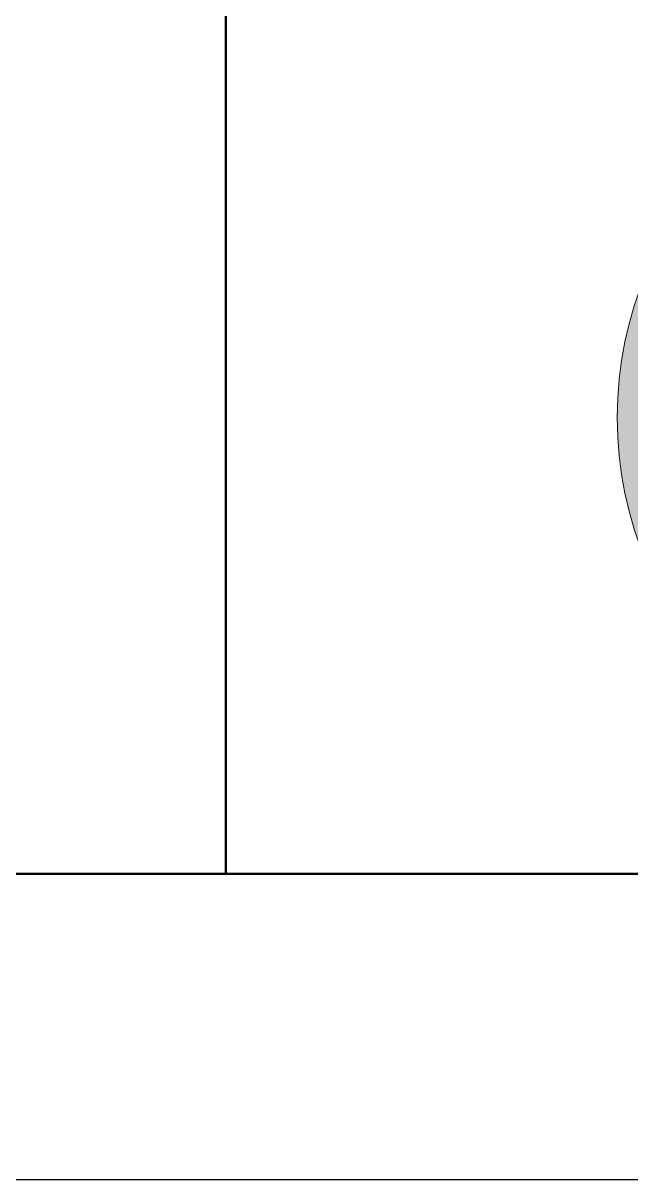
# Model space of a CAD drawing. Header units: millimetres. Extents: x -1315 to 7958, y -96 to 618.
# Drawn here: x -898.12 to -888.2, y 0 to 18.9 of the extents above; entities that cross this region are included whole.
import ezdxf

# ---------------------------------------------------------------- set-up
doc = ezdxf.new("R2010")
doc.units = ezdxf.units.MM

# ---------------------------------------------------------------- blocks, each defined once
blk = doc.blocks.new('Формат_А4')
blk.add_lwpolyline([(0, 297), (0, 0), (-210, 0), (-210, 297)], close=True)
at = {"lineweight": 50}
blk.add_lwpolyline([(-190, 292), (-5, 292), (-5, 5), (-190, 5)], close=True, dxfattribs=at)
blk = doc.blocks.new('*U15')
at = {"lineweight": 0, "true_color": 0x00cb62}
h = blk.add_hatch(color=112, dxfattribs=at)
h.dxf.hatch_style = 1
edge = h.paths.add_edge_path()
edge.add_spline(control_points=[(-12.47, 6.094), (-15.856, 6.094), (-18.61, 3.339), (-18.61, -0.046)], knot_values=[1, 1, 1, 1, 2, 2, 2, 2], degree=3, periodic=0)
edge.add_spline(control_points=[(-18.61, -0.046), (-18.61, -3.431), (-15.856, -6.186), (-12.47, -6.186)], knot_values=[0, 0, 0, 0, 1, 1, 1, 1], degree=3, periodic=0)
edge.add_spline(control_points=[(-12.47, -6.186), (-9.085, -6.186), (-6.331, -3.431), (-6.331, -0.046)], knot_values=[3, 3, 3, 3, 4, 4, 4, 4], degree=3, periodic=0)
edge.add_spline(control_points=[(-6.331, -0.046), (-6.331, 3.339), (-9.085, 6.094), (-12.47, 6.094)], knot_values=[2, 2, 2, 2, 3, 3, 3, 3], degree=3, periodic=0)
edge = h.paths.add_edge_path(flags=16)
edge.add_spline(control_points=[(-18.226, -0.046), (-18.226, 3.212), (-15.729, 5.951), (-12.47, 5.951)], knot_values=[0, 0, 0, 0, 1, 1, 1, 1], degree=3, periodic=0)
edge.add_spline(control_points=[(-12.47, 5.951), (-9.212, 5.951), (-6.715, 3.212), (-6.715, -0.046)], knot_values=[3, 3, 3, 3, 4, 4, 4, 4], degree=3, periodic=0)
edge.add_spline(control_points=[(-6.715, -0.046), (-6.715, -3.304), (-9.212, -5.832), (-12.47, -5.832)], knot_values=[2, 2, 2, 2, 3, 3, 3, 3], degree=3, periodic=0)
edge.add_spline(control_points=[(-12.47, -5.832), (-15.729, -5.832), (-18.226, -3.304), (-18.226, -0.046)], knot_values=[1, 1, 1, 1, 2, 2, 2, 2], degree=3, periodic=0)
at = {"color": 112, "lineweight": 0, "true_color": 0x00cb62}
blk.add_open_spline([(-12.47, -6.186), (-15.856, -6.186), (-18.61, -3.431), (-18.61, -0.046), (-18.61, 3.339), (-15.856, 6.094), (-12.47, 6.094), (-9.085, 6.094), (-6.331, 3.339), (-6.331, -0.046), (-6.331, -3.431), (-9.085, -6.186), (-12.47, -6.186)], degree=3, knots=[0, 0, 0, 0, 1, 1, 1, 2, 2, 2, 3, 3, 3, 4, 4, 4, 4], dxfattribs=at)
blk = doc.blocks.new('Штамп большой нижний текстовый')
at = {"lineweight": 50}
for points in [[(-120, 25), (-50, 25), (-50, 0), (-120, 0)], [(-50, 15), (0, 15), (0, 0), (-50, 0)]]:
    blk.add_lwpolyline(points, close=True, dxfattribs=at)
blk.add_blockref('*U15', (-25, 7.5))

msp = doc.modelspace()

# ---------------------------------------------------------------- block references
for name, p in [('Формат_А4', (-839.808, 0)), ('Штамп большой нижний текстовый', (-844.808, 5))]:
    msp.add_blockref(name, p)

doc.saveas('drawing.dxf')
